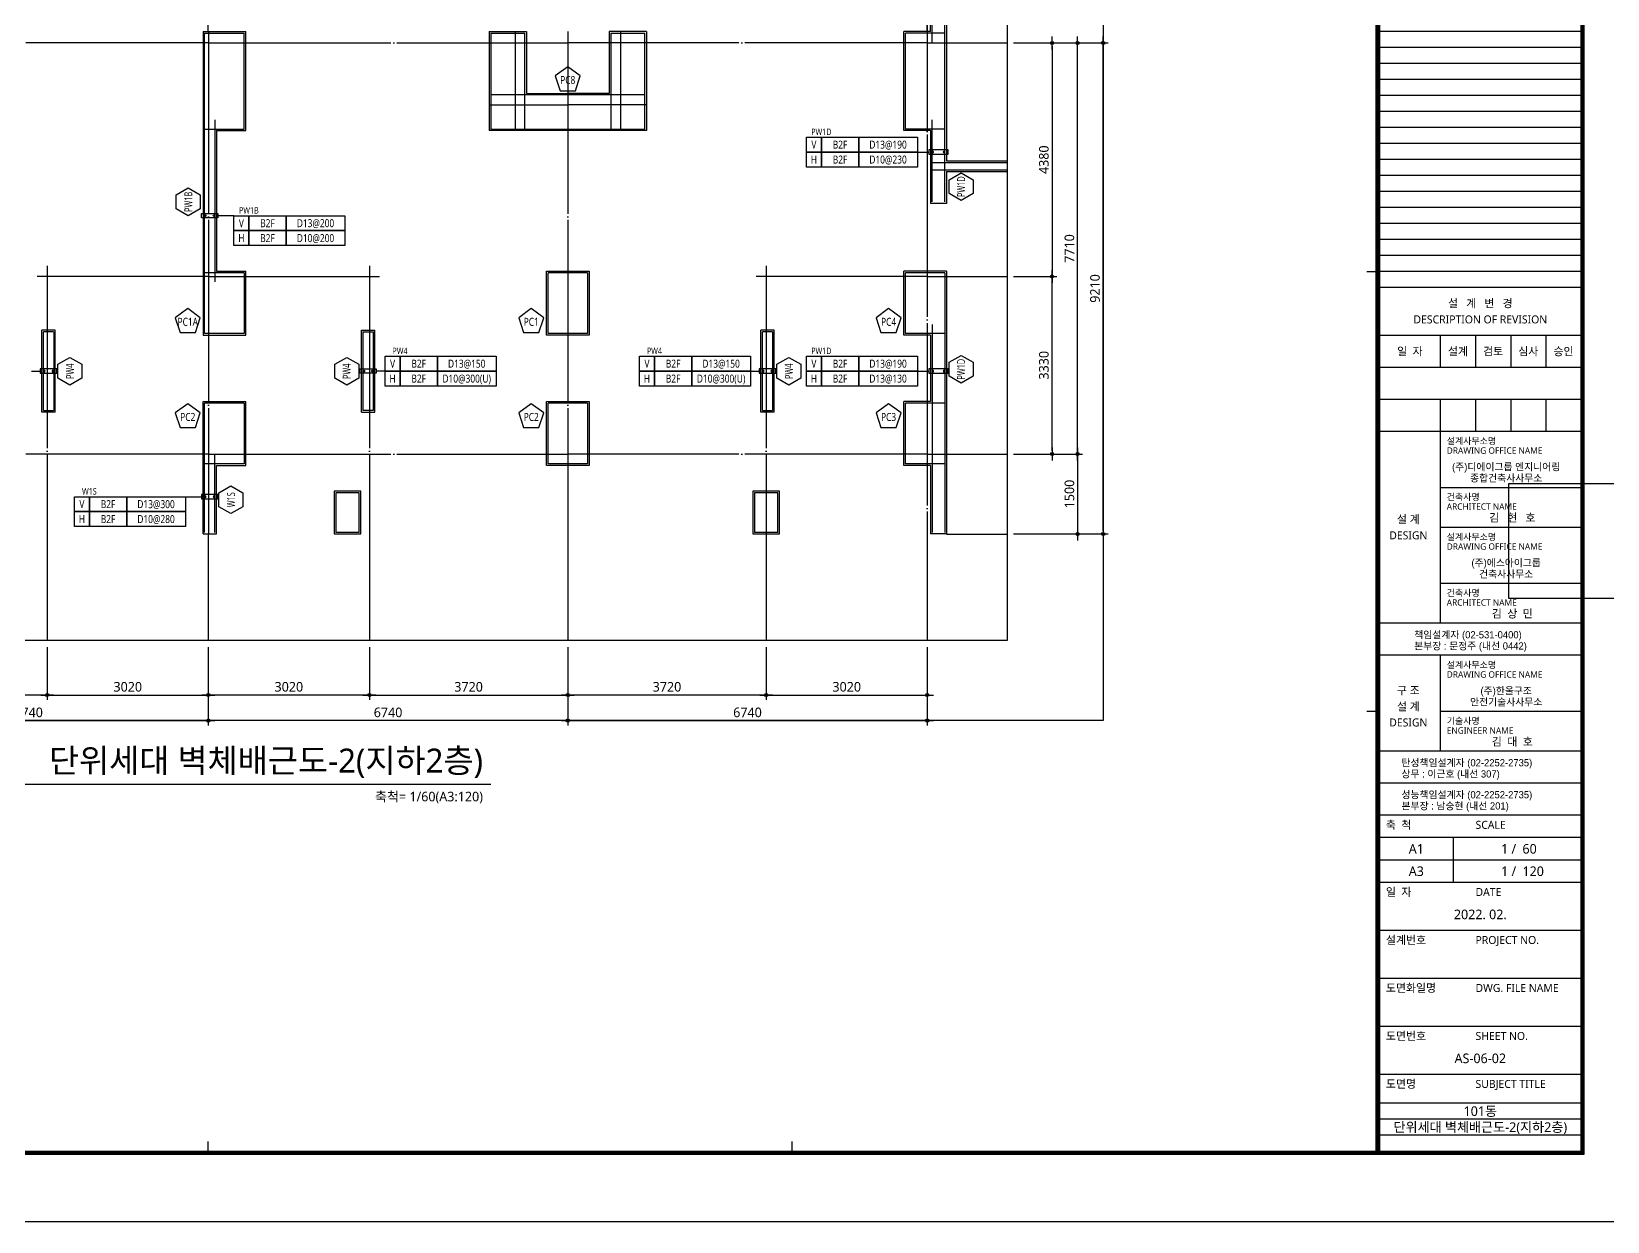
# Model space of a CAD drawing. Header units: millimetres. Extents: x 317501 to 2277231, y -321722 to 1186893.
# Drawn here: x 388106 to 417655, y -243884 to -221564 of the extents above; entities that cross this region are included whole.
import ezdxf
from ezdxf.enums import TextEntityAlignment as Align
from ezdxf.xclip import XClip

# ---------------------------------------------------------------- set-up
doc = ezdxf.new("R2010")
doc.units = ezdxf.units.MM
doc.header["$LTSCALE"] = 57
doc.header["$XCLIPFRAME"] = 0
for name, pattern in [('CEN', [62, 60, -1, 0, -1]), ('FORM_고양장항A-1BL-S-성능$0$HID', [2.3, 1.5, -0.8]), ('XS-벽체$0$CEN', [62, 60, -1, 0, -1])]:
    doc.linetypes.add(name, pattern=pattern)
doc.layers.get('Defpoints').update_dxf_attribs({"color": 145})
for name, color, linetype in [('BAR', 2, 'Continuous'), ('BARR', 1, 'Continuous'), ('BOX', 7, 'Continuous'), ('CEN', 1, 'CEN'), ('DIM', 7, 'Continuous'), ('FORM_고양장항A-1BL-S-성능$0$FORM', 7, 'Continuous'), ('FORM_고양장항A-1BL-S-성능$0$FTEXT', 3, 'Continuous'), ('FORM_고양장항A-1BL-S-성능$0$시흥장현 A-9BL(건축폼)$0$FORM TEXT', 7, 'Continuous'), ('LEADER', 7, 'Continuous'), ('M', 7, 'Continuous'), ('NAME-C', 1, 'Continuous'), ('NAME-W', 4, 'Continuous'), ('TEXT-배근', 3, 'Continuous'), ('XS-벽체$0$BAR', 3, 'Continuous'), ('XS-벽체$0$CEN', 1, 'XS-벽체$0$CEN'), ('XS-벽체$0$WALL', 4, 'Continuous')]:
    doc.layers.add(name, color=color, linetype=linetype)
doc.layers.add('DEFPOINT', color=144, linetype='Continuous', plot=False)
doc.layers.add('FORM_고양장항A-1BL-S-성능$0$DEFPOINT', color=144, linetype='Continuous', plot=False)
doc.layers.add('TEXT', color=3, linetype='Continuous', lineweight=9)
doc.styles.add('FORM_고양장항A-1BL-S-성능$0$맑은고딕', font='malgun.ttf')
doc.styles.add('FORM_고양장항A-1BL-S-성능$0$시흥장현 A-9BL(건축폼)$0$FORM-의정부고산(건축)$0$돋움', font='Dotum.ttf')
doc.styles.add('맑은고딕', font='malgun.ttf')
doc.dimstyles.new('DIM_60', dxfattribs={"dimscale": 60, "dimtxt": 3, "dimasz": 1, "dimexe": 1.5, "dimexo": 2, "dimgap": 1, "dimtad": 1, "dimdec": 0, "dimzin": 0, "dimdsep": 46, "dimtxsty": '맑은고딕', "dimblk1": 'DIMDOT', "dimblk2": 'DIMDOT', "dimsah": 1, "dimcen": 0.09, "dimdle": 2, "dimclrd": 7, "dimclre": 7, "dimclrt": 3, "dimadec": 0, "dimazin": 0, "dimtfac": 1, "dimtdec": 0, "dimtix": 1, "dimtmove": 2, "dimatfit": 3, "dimldrblk": 'DIMDOT', "dimfxl": 0, "dimtolj": 1, "dimtzin": 0, "dimarcsym": 0})
picture_1 = doc.add_image_def('image1.jpg', size_in_pixel=(2126, 2126))

# ---------------------------------------------------------------- blocks, each defined once
blk = doc.blocks.new('XS-벽체', base_point=(1093553, 0))
at = {"layer": 'XS-벽체$0$BAR'}
for p, q in [((360927, 468948), (360927, 479361)), ((361067, 468948), (361067, 479361)), ((358672, 468948), (346802, 468948)), ((361667, 469188), (351452, 469188)), ((358502, 469188), (358502, 468448)), ((361667, 468948), (360132, 468948)), ((360302, 469188), (360302, 468448)), ((362997, 469188), (367867, 469188)), ((362997, 469188), (362997, 468448)), ((363967, 468948), (367867, 468948)), ((364137, 469188), (364137, 468448)), ((365442, 469188), (365442, 468448)), ((366582, 469188), (366582, 468448)), ((360302, 468448), (358502, 468448)), ((364137, 468448), (362997, 468448)), ((366582, 468448), (365442, 468448)), ((367867, 466058), (367127, 466058)), ((367127, 466058), (367127, 465618)), ((367867, 466058), (367867, 465618)), ((364107, 465958), (365582, 465958)), ((365582, 465768), (364107, 465768)), ((367127, 465618), (367867, 465618)), ((358502, 462923), (358502, 463563)), ((360302, 463563), (358502, 463563)), ((359662, 463563), (359662, 460673)), ((360302, 460673), (360302, 463563)), ((358502, 462923), (360302, 462923)), ((362997, 462488), (362997, 461748)), ((362997, 462488), (364137, 462488)), ((364137, 462488), (364137, 461748)), ((365442, 462488), (365442, 461748)), ((365442, 462488), (366582, 462488)), ((366582, 462488), (366582, 461748)), ((364137, 461748), (362997, 461748)), ((366582, 461748), (365442, 461748)), ((358502, 460673), (358502, 461313)), ((360302, 461313), (358502, 461313)), ((358502, 460673), (360302, 460673)), ((364107, 458468), (365582, 458468)), ((365582, 458278), (364107, 458278)), ((367867, 458208), (367127, 458208)), ((367127, 458208), (367127, 457768)), ((367867, 458208), (367867, 457768)), ((367127, 457768), (367867, 457768)), ((358502, 455308), (358502, 456048)), ((360302, 456048), (358502, 456048)), ((360302, 455308), (360302, 456048)), ((362997, 456048), (362997, 455308)), ((362997, 456048), (364137, 456048)), ((364137, 456048), (364137, 455308)), ((365442, 456048), (365442, 455308)), ((365442, 456048), (366582, 456048)), ((366582, 456048), (366582, 455308)), ((360132, 455498), (363167, 455498)), ((367867, 455498), (366412, 455498)), ((364137, 455308), (358502, 455308)), ((367867, 455308), (365442, 455308)), ((364107, 452478), (365582, 452478)), ((365582, 452288), (364107, 452288))]:
    blk.add_line(p, q, dxfattribs=at)
at = {"layer": 'XS-벽체$0$CEN'}
for p, q in [((356872, 468858), (367897, 468858)), ((358687, 468858), (358687, 462118)), ((363067, 468858), (363067, 465648)), ((366397, 468858), (366397, 462118)), ((362867, 465838), (367897, 465838)), ((359847, 463593), (359847, 462118)), ((358472, 463108), (360332, 463108)), ((358472, 462118), (367897, 462118)), ((358472, 462118), (367897, 462118)), ((358687, 455378), (358687, 462118)), ((359847, 460643), (359847, 462118)), ((366397, 455378), (366397, 462118)), ((358472, 461128), (360332, 461128)), ((362867, 458398), (367897, 458398)), ((363067, 455378), (363067, 458588)), ((358472, 455378), (367897, 455378)), ((358472, 455378), (367897, 455378)), ((358687, 455378), (358687, 448638)), ((363067, 455378), (363067, 452168)), ((366397, 455378), (366397, 448663)), ((362867, 452358), (367897, 452358))]:
    blk.add_line(p, q, dxfattribs=at)
at = {"layer": 'XS-벽체$0$WALL'}
for p, q in [((360897, 469218), (360897, 471238)), ((361097, 469218), (361097, 470938)), ((356772, 469218), (360897, 469218)), ((361097, 469218), (361697, 469218)), ((361697, 469218), (361697, 468918)), ((362967, 469218), (362967, 468418)), ((362967, 469218), (367897, 469218)), ((367897, 469218), (367897, 468918)), ((358472, 468918), (356772, 468918)), ((358472, 468918), (358472, 468418)), ((360332, 468918), (360332, 468418)), ((360332, 468918), (361697, 468918)), ((364167, 468918), (365412, 468918)), ((364167, 468918), (364167, 468418)), ((365412, 468918), (365412, 468418)), ((366612, 468918), (366612, 468418)), ((366612, 468918), (367897, 468918)), ((360332, 468418), (358472, 468418)), ((364167, 468418), (362967, 468418)), ((366612, 468418), (365412, 468418)), ((367097, 466088), (367097, 465588)), ((367897, 466088), (367097, 466088)), ((367897, 465588), (367897, 466088)), ((365612, 465988), (364077, 465988)), ((364077, 465988), (364077, 465738)), ((365612, 465738), (364077, 465738)), ((365612, 465988), (365612, 465738)), ((367097, 465588), (367897, 465588)), ((358472, 463593), (358472, 462893)), ((358472, 463593), (360332, 463593)), ((360332, 463593), (360332, 460643)), ((358472, 462893), (359632, 462893)), ((359632, 462893), (359632, 462118)), ((359632, 461343), (359632, 462118)), ((358472, 460643), (358472, 461343)), ((358472, 461343), (359632, 461343)), ((358472, 460643), (360332, 460643)), ((365612, 458498), (364077, 458498)), ((364077, 458248), (364077, 458498)), ((365612, 458248), (365612, 458498)), ((365612, 458248), (364077, 458248)), ((367097, 458238), (367097, 457738)), ((367897, 458238), (367097, 458238)), ((367897, 457738), (367897, 458238)), ((367097, 457738), (367897, 457738)), ((360332, 456078), (358472, 456078)), ((358472, 455278), (358472, 456078)), ((360332, 455528), (360332, 456078)), ((362967, 455528), (362967, 456078)), ((364167, 456078), (362967, 456078)), ((364167, 455278), (364167, 456078)), ((365412, 455278), (365412, 456078)), ((366612, 456078), (365412, 456078)), ((366612, 455528), (366612, 456078)), ((360332, 455528), (362967, 455528)), ((367897, 455528), (366612, 455528)), ((367897, 455278), (367897, 455528)), ((358472, 455278), (364167, 455278)), ((367897, 455278), (365412, 455278)), ((365612, 452508), (364077, 452508)), ((364077, 452508), (364077, 452258)), ((365612, 452508), (365612, 452258)), ((365612, 452258), (364077, 452258))]:
    blk.add_line(p, q, dxfattribs=at)
for points in [[(364167, 461718), (362967, 461718), (362967, 462518), (364167, 462518)], [(366612, 461718), (365412, 461718), (365412, 462518), (366612, 462518)]]:
    blk.add_lwpolyline(points, close=True, dxfattribs=at)
blk = doc.blocks.new('DIMDOT')
at = {"layer": 'DIM', "linetype": 'Continuous'}
blk.add_line((-2, 0), (2, 0), dxfattribs=at)
for radius in [0.5, 0.25]:
    blk.add_circle((0, 0), radius, dxfattribs=at)
blk = doc.blocks.new('*D185')
at = {"layer": 'Defpoints', "color": 0, "linetype": 'Continuous', "transparency": 16777216}
for p in [(384681, -232989), (391421, -232989), (391421, -234489)]:
    blk.add_point(p, dxfattribs=at)
at = {"layer": 'DIM', "color": 7, "linetype": 'Continuous', "lineweight": -2, "transparency": 16777216}
for p, q in [((384681, -233109), (384681, -234579)), ((391421, -233109), (391421, -234579)), ((384741, -234489), (391361, -234489))]:
    blk.add_line(p, q, dxfattribs=at)
at = {"layer": 'DIM', "color": 7, "linetype": 'Continuous', "lineweight": -2, "transparency": 16777216, "xscale": 60, "yscale": 60, "zscale": 60, "rotation": 180}
blk.add_blockref('DIMDOT', (384681, -234489), dxfattribs=at)
at = {"layer": 'DIM', "color": 7, "linetype": 'Continuous', "lineweight": -2, "transparency": 16777216, "xscale": 60, "yscale": 60, "zscale": 60}
blk.add_blockref('DIMDOT', (391421, -234489), dxfattribs=at)
at = {"layer": 'DIM', "color": 3, "linetype": 'Continuous', "transparency": 16777216, "insert": (388051, -234336), "char_height": 180, "attachment_point": 5, "style": '맑은고딕'}
blk.add_mtext('\\A1;6740', dxfattribs=at)
blk = doc.blocks.new('*D186')
at = {"layer": 'Defpoints', "color": 0, "linetype": 'Continuous', "transparency": 16777216}
for p in [(388401, -232989), (391421, -232989), (391421, -234009)]:
    blk.add_point(p, dxfattribs=at)
at = {"layer": 'DIM', "color": 7, "linetype": 'Continuous', "lineweight": -2, "transparency": 16777216}
for p, q in [((388401, -233109), (388401, -234099)), ((391421, -233109), (391421, -234099)), ((388461, -234009), (391361, -234009))]:
    blk.add_line(p, q, dxfattribs=at)
at = {"layer": 'DIM', "color": 7, "linetype": 'Continuous', "lineweight": -2, "transparency": 16777216, "xscale": 60, "yscale": 60, "zscale": 60, "rotation": 180}
blk.add_blockref('DIMDOT', (388401, -234009), dxfattribs=at)
at = {"layer": 'DIM', "color": 7, "linetype": 'Continuous', "lineweight": -2, "transparency": 16777216, "xscale": 60, "yscale": 60, "zscale": 60}
blk.add_blockref('DIMDOT', (391421, -234009), dxfattribs=at)
at = {"layer": 'DIM', "color": 3, "linetype": 'Continuous', "transparency": 16777216, "insert": (389911, -233856), "char_height": 180, "attachment_point": 5, "style": '맑은고딕'}
blk.add_mtext('\\A1;3020', dxfattribs=at)
blk = doc.blocks.new('*D187')
at = {"layer": 'Defpoints', "color": 0, "linetype": 'Continuous', "transparency": 16777216}
for p in [(384681, -232989), (388401, -232989), (384681, -234009)]:
    blk.add_point(p, dxfattribs=at)
at = {"layer": 'DIM', "color": 7, "linetype": 'Continuous', "lineweight": -2, "transparency": 16777216}
for p, q in [((384681, -233109), (384681, -234099)), ((388401, -233109), (388401, -234099)), ((388341, -234009), (384741, -234009))]:
    blk.add_line(p, q, dxfattribs=at)
at = {"layer": 'DIM', "color": 7, "linetype": 'Continuous', "lineweight": -2, "transparency": 16777216, "xscale": 60, "yscale": 60, "zscale": 60, "rotation": 180}
blk.add_blockref('DIMDOT', (384681, -234009), dxfattribs=at)
at = {"layer": 'DIM', "color": 7, "linetype": 'Continuous', "lineweight": -2, "transparency": 16777216, "xscale": 60, "yscale": 60, "zscale": 60}
blk.add_blockref('DIMDOT', (388401, -234009), dxfattribs=at)
at = {"layer": 'DIM', "color": 3, "linetype": 'Continuous', "transparency": 16777216, "insert": (386541, -233856), "char_height": 180, "attachment_point": 5, "style": '맑은고딕'}
blk.add_mtext('\\A1;3720', dxfattribs=at)
blk = doc.blocks.new('*D188')
at = {"layer": 'Defpoints', "color": 0, "linetype": 'Continuous', "transparency": 16777216}
for p in [(398161, -232989), (404901, -232989), (404901, -234489)]:
    blk.add_point(p, dxfattribs=at)
at = {"layer": 'DIM', "color": 7, "linetype": 'Continuous', "lineweight": -2, "transparency": 16777216}
for p, q in [((398161, -233109), (398161, -234579)), ((404901, -233109), (404901, -234579)), ((398221, -234489), (404841, -234489))]:
    blk.add_line(p, q, dxfattribs=at)
at = {"layer": 'DIM', "color": 7, "linetype": 'Continuous', "lineweight": -2, "transparency": 16777216, "xscale": 60, "yscale": 60, "zscale": 60, "rotation": 180}
blk.add_blockref('DIMDOT', (398161, -234489), dxfattribs=at)
at = {"layer": 'DIM', "color": 7, "linetype": 'Continuous', "lineweight": -2, "transparency": 16777216, "xscale": 60, "yscale": 60, "zscale": 60}
blk.add_blockref('DIMDOT', (404901, -234489), dxfattribs=at)
at = {"layer": 'DIM', "color": 3, "linetype": 'Continuous', "transparency": 16777216, "insert": (401531, -234336), "char_height": 180, "attachment_point": 5, "style": '맑은고딕'}
blk.add_mtext('\\A1;6740', dxfattribs=at)
blk = doc.blocks.new('*D189')
at = {"layer": 'Defpoints', "color": 0, "linetype": 'Continuous', "transparency": 16777216}
for p in [(401881, -232989), (404901, -232989), (404901, -234009)]:
    blk.add_point(p, dxfattribs=at)
at = {"layer": 'DIM', "color": 7, "linetype": 'Continuous', "lineweight": -2, "transparency": 16777216}
for p, q in [((401881, -233109), (401881, -234099)), ((404901, -233109), (404901, -234099)), ((401941, -234009), (404841, -234009))]:
    blk.add_line(p, q, dxfattribs=at)
at = {"layer": 'DIM', "color": 7, "linetype": 'Continuous', "lineweight": -2, "transparency": 16777216, "xscale": 60, "yscale": 60, "zscale": 60, "rotation": 180}
blk.add_blockref('DIMDOT', (401881, -234009), dxfattribs=at)
at = {"layer": 'DIM', "color": 7, "linetype": 'Continuous', "lineweight": -2, "transparency": 16777216, "xscale": 60, "yscale": 60, "zscale": 60}
blk.add_blockref('DIMDOT', (404901, -234009), dxfattribs=at)
at = {"layer": 'DIM', "color": 3, "linetype": 'Continuous', "transparency": 16777216, "insert": (403391, -233856), "char_height": 180, "attachment_point": 5, "style": '맑은고딕'}
blk.add_mtext('\\A1;3020', dxfattribs=at)
blk = doc.blocks.new('*D190')
at = {"layer": 'Defpoints', "color": 0, "linetype": 'Continuous', "transparency": 16777216}
for p in [(398161, -232989), (401881, -232989), (398161, -234009)]:
    blk.add_point(p, dxfattribs=at)
at = {"layer": 'DIM', "color": 7, "linetype": 'Continuous', "lineweight": -2, "transparency": 16777216}
for p, q in [((398161, -233109), (398161, -234099)), ((401881, -233109), (401881, -234099)), ((401821, -234009), (398221, -234009))]:
    blk.add_line(p, q, dxfattribs=at)
at = {"layer": 'DIM', "color": 7, "linetype": 'Continuous', "lineweight": -2, "transparency": 16777216, "xscale": 60, "yscale": 60, "zscale": 60, "rotation": 180}
blk.add_blockref('DIMDOT', (398161, -234009), dxfattribs=at)
at = {"layer": 'DIM', "color": 7, "linetype": 'Continuous', "lineweight": -2, "transparency": 16777216, "xscale": 60, "yscale": 60, "zscale": 60}
blk.add_blockref('DIMDOT', (401881, -234009), dxfattribs=at)
at = {"layer": 'DIM', "color": 3, "linetype": 'Continuous', "transparency": 16777216, "insert": (400021, -233856), "char_height": 180, "attachment_point": 5, "style": '맑은고딕'}
blk.add_mtext('\\A1;3720', dxfattribs=at)
blk = doc.blocks.new('*D191')
at = {"layer": 'Defpoints', "color": 0, "linetype": 'Continuous', "transparency": 16777216}
for p in [(391421, -232989), (398161, -232989), (391421, -234489)]:
    blk.add_point(p, dxfattribs=at)
at = {"layer": 'DIM', "color": 7, "linetype": 'Continuous', "lineweight": -2, "transparency": 16777216}
for p, q in [((391421, -233109), (391421, -234579)), ((398161, -233109), (398161, -234579)), ((398101, -234489), (391481, -234489))]:
    blk.add_line(p, q, dxfattribs=at)
at = {"layer": 'DIM', "color": 7, "linetype": 'Continuous', "lineweight": -2, "transparency": 16777216, "xscale": 60, "yscale": 60, "zscale": 60, "rotation": 180}
blk.add_blockref('DIMDOT', (391421, -234489), dxfattribs=at)
at = {"layer": 'DIM', "color": 7, "linetype": 'Continuous', "lineweight": -2, "transparency": 16777216, "xscale": 60, "yscale": 60, "zscale": 60}
blk.add_blockref('DIMDOT', (398161, -234489), dxfattribs=at)
at = {"layer": 'DIM', "color": 3, "linetype": 'Continuous', "transparency": 16777216, "insert": (394791, -234336), "char_height": 180, "attachment_point": 5, "style": '맑은고딕'}
blk.add_mtext('\\A1;6740', dxfattribs=at)
blk = doc.blocks.new('*D192')
at = {"layer": 'Defpoints', "color": 0, "linetype": 'Continuous', "transparency": 16777216}
for p in [(391421, -232989), (394441, -232989), (391421, -234009)]:
    blk.add_point(p, dxfattribs=at)
at = {"layer": 'DIM', "color": 7, "linetype": 'Continuous', "lineweight": -2, "transparency": 16777216}
for p, q in [((391421, -233109), (391421, -234099)), ((394441, -233109), (394441, -234099)), ((394381, -234009), (391481, -234009))]:
    blk.add_line(p, q, dxfattribs=at)
at = {"layer": 'DIM', "color": 7, "linetype": 'Continuous', "lineweight": -2, "transparency": 16777216, "xscale": 60, "yscale": 60, "zscale": 60, "rotation": 180}
blk.add_blockref('DIMDOT', (391421, -234009), dxfattribs=at)
at = {"layer": 'DIM', "color": 7, "linetype": 'Continuous', "lineweight": -2, "transparency": 16777216, "xscale": 60, "yscale": 60, "zscale": 60}
blk.add_blockref('DIMDOT', (394441, -234009), dxfattribs=at)
at = {"layer": 'DIM', "color": 3, "linetype": 'Continuous', "transparency": 16777216, "insert": (392931, -233856), "char_height": 180, "attachment_point": 5, "style": '맑은고딕'}
blk.add_mtext('\\A1;3020', dxfattribs=at)
blk = doc.blocks.new('*D193')
at = {"layer": 'Defpoints', "color": 0, "linetype": 'Continuous', "transparency": 16777216}
for p in [(394441, -232989), (398161, -232989), (398161, -234009)]:
    blk.add_point(p, dxfattribs=at)
at = {"layer": 'DIM', "color": 7, "linetype": 'Continuous', "lineweight": -2, "transparency": 16777216}
for p, q in [((394441, -233109), (394441, -234099)), ((398161, -233109), (398161, -234099)), ((394501, -234009), (398101, -234009))]:
    blk.add_line(p, q, dxfattribs=at)
at = {"layer": 'DIM', "color": 7, "linetype": 'Continuous', "lineweight": -2, "transparency": 16777216, "xscale": 60, "yscale": 60, "zscale": 60, "rotation": 180}
blk.add_blockref('DIMDOT', (394441, -234009), dxfattribs=at)
at = {"layer": 'DIM', "color": 7, "linetype": 'Continuous', "lineweight": -2, "transparency": 16777216, "xscale": 60, "yscale": 60, "zscale": 60}
blk.add_blockref('DIMDOT', (398161, -234009), dxfattribs=at)
at = {"layer": 'DIM', "color": 3, "linetype": 'Continuous', "transparency": 16777216, "insert": (396301, -233856), "char_height": 180, "attachment_point": 5, "style": '맑은고딕'}
blk.add_mtext('\\A1;3720', dxfattribs=at)
blk = doc.blocks.new('*D199')
at = {"layer": 'Defpoints', "color": 0, "linetype": 'Continuous', "transparency": 16777216}
for p in [(406401, -221779), (408201, -221779), (406401, -230989)]:
    blk.add_point(p, dxfattribs=at)
at = {"layer": 'DIM', "color": 7, "linetype": 'Continuous', "lineweight": -2, "transparency": 16777216}
for p, q in [((406521, -221779), (408291, -221779)), ((408201, -230929), (408201, -221839)), ((406521, -230989), (408291, -230989))]:
    blk.add_line(p, q, dxfattribs=at)
at = {"layer": 'DIM', "color": 7, "linetype": 'Continuous', "lineweight": -2, "transparency": 16777216, "xscale": 60, "yscale": 60, "zscale": 60}
for p, rotation in [((408201, -221779), 90), ((408201, -230989), 270)]:
    blk.add_blockref('DIMDOT', p, dxfattribs=dict(at, rotation=rotation))
at = {"layer": 'DIM', "color": 3, "linetype": 'Continuous', "transparency": 16777216, "insert": (408047, -226384), "char_height": 180, "attachment_point": 5, "rotation": 90, "style": '맑은고딕'}
blk.add_mtext('\\A1;9210', dxfattribs=at)
blk = doc.blocks.new('*D200')
at = {"layer": 'Defpoints', "color": 0, "linetype": 'Continuous', "transparency": 16777216}
for p in [(406401, -221779), (407721, -221779), (406401, -229489)]:
    blk.add_point(p, dxfattribs=at)
at = {"layer": 'DIM', "color": 7, "linetype": 'Continuous', "lineweight": -2, "transparency": 16777216}
for p, q in [((406521, -221779), (407811, -221779)), ((407721, -229429), (407721, -221839)), ((406521, -229489), (407811, -229489))]:
    blk.add_line(p, q, dxfattribs=at)
at = {"layer": 'DIM', "color": 7, "linetype": 'Continuous', "lineweight": -2, "transparency": 16777216, "xscale": 60, "yscale": 60, "zscale": 60}
for p, rotation in [((407721, -221779), 90), ((407721, -229489), 270)]:
    blk.add_blockref('DIMDOT', p, dxfattribs=dict(at, rotation=rotation))
at = {"layer": 'DIM', "color": 3, "linetype": 'Continuous', "transparency": 16777216, "insert": (407567, -225634), "char_height": 180, "attachment_point": 5, "rotation": 90, "style": '맑은고딕'}
blk.add_mtext('\\A1;7710', dxfattribs=at)
blk = doc.blocks.new('*D201')
at = {"layer": 'Defpoints', "color": 0, "linetype": 'Continuous', "transparency": 16777216}
for p in [(406401, -229489), (406401, -230989), (407721, -230989)]:
    blk.add_point(p, dxfattribs=at)
at = {"layer": 'DIM', "color": 7, "linetype": 'Continuous', "lineweight": -2, "transparency": 16777216}
for p, q in [((406521, -229489), (407811, -229489)), ((407721, -229549), (407721, -230929)), ((406521, -230989), (407811, -230989))]:
    blk.add_line(p, q, dxfattribs=at)
at = {"layer": 'DIM', "color": 7, "linetype": 'Continuous', "lineweight": -2, "transparency": 16777216, "xscale": 60, "yscale": 60, "zscale": 60}
for p, rotation in [((407721, -229489), 90), ((407721, -230989), 270)]:
    blk.add_blockref('DIMDOT', p, dxfattribs=dict(at, rotation=rotation))
at = {"layer": 'DIM', "color": 3, "linetype": 'Continuous', "transparency": 16777216, "insert": (407567, -230239), "char_height": 180, "attachment_point": 5, "rotation": 90, "style": '맑은고딕'}
blk.add_mtext('\\A1;1500', dxfattribs=at)
blk = doc.blocks.new('*D202')
at = {"layer": 'Defpoints', "color": 0, "linetype": 'Continuous', "transparency": 16777216}
for p in [(406401, -226159), (407241, -226159), (406401, -229489)]:
    blk.add_point(p, dxfattribs=at)
at = {"layer": 'DIM', "color": 7, "linetype": 'Continuous', "lineweight": -2, "transparency": 16777216}
for p, q in [((406521, -226159), (407331, -226159)), ((407241, -229429), (407241, -226219)), ((406521, -229489), (407331, -229489))]:
    blk.add_line(p, q, dxfattribs=at)
at = {"layer": 'DIM', "color": 7, "linetype": 'Continuous', "lineweight": -2, "transparency": 16777216, "xscale": 60, "yscale": 60, "zscale": 60}
for p, rotation in [((407241, -226159), 90), ((407241, -229489), 270)]:
    blk.add_blockref('DIMDOT', p, dxfattribs=dict(at, rotation=rotation))
at = {"layer": 'DIM', "color": 3, "linetype": 'Continuous', "transparency": 16777216, "insert": (407088, -227824), "char_height": 180, "attachment_point": 5, "rotation": 90, "style": '맑은고딕'}
blk.add_mtext('\\A1;3330', dxfattribs=at)
blk = doc.blocks.new('*D203')
at = {"layer": 'Defpoints', "color": 0, "linetype": 'Continuous', "transparency": 16777216}
for p in [(406401, -221779), (406401, -226159), (407241, -226159)]:
    blk.add_point(p, dxfattribs=at)
at = {"layer": 'DIM', "color": 7, "linetype": 'Continuous', "lineweight": -2, "transparency": 16777216}
for p, q in [((406521, -221779), (407331, -221779)), ((407241, -221839), (407241, -226099)), ((406521, -226159), (407331, -226159))]:
    blk.add_line(p, q, dxfattribs=at)
at = {"layer": 'DIM', "color": 7, "linetype": 'Continuous', "lineweight": -2, "transparency": 16777216, "xscale": 60, "yscale": 60, "zscale": 60}
for p, rotation in [((407241, -221779), 90), ((407241, -226159), 270)]:
    blk.add_blockref('DIMDOT', p, dxfattribs=dict(at, rotation=rotation))
at = {"layer": 'DIM', "color": 3, "linetype": 'Continuous', "transparency": 16777216, "insert": (407088, -223969), "char_height": 180, "attachment_point": 5, "rotation": 90, "style": '맑은고딕'}
blk.add_mtext('\\A1;4380', dxfattribs=at)
blk = doc.blocks.new('*D204')
at = {"layer": 'Defpoints', "color": 0, "linetype": 'Continuous', "transparency": 16777216}
for p in [(406401, -220144), (406401, -221779), (408201, -221779)]:
    blk.add_point(p, dxfattribs=at)
at = {"layer": 'DIM', "color": 7, "linetype": 'Continuous', "lineweight": -2, "transparency": 16777216}
for p, q in [((406521, -220144), (408291, -220144)), ((408201, -220204), (408201, -221719)), ((406521, -221779), (408291, -221779))]:
    blk.add_line(p, q, dxfattribs=at)
at = {"layer": 'DIM', "color": 7, "linetype": 'Continuous', "lineweight": -2, "transparency": 16777216, "xscale": 60, "yscale": 60, "zscale": 60}
for p, rotation in [((408201, -220144), 90), ((408201, -221779), 270)]:
    blk.add_blockref('DIMDOT', p, dxfattribs=dict(at, rotation=rotation))
at = {"layer": 'DIM', "color": 3, "linetype": 'Continuous', "transparency": 16777216, "insert": (408047, -220962), "char_height": 180, "attachment_point": 5, "rotation": 90, "style": '맑은고딕'}
blk.add_mtext('\\A1;1635', dxfattribs=at)
blk = doc.blocks.new('BAR')
at = {"layer": 'BARR'}
h = blk.add_hatch(color=256, dxfattribs=at)
edge = h.paths.add_edge_path()
edge.add_arc((0, 0), 15, 0, 360)
blk.add_circle((0, 0), 15, dxfattribs=at)
blk = doc.blocks.new('FORM_고양장항A-1BL-S-성능')
at = {"layer": 'FORM_고양장항A-1BL-S-성능$0$DEFPOINT', "linetype": 'FORM_고양장항A-1BL-S-성능$0$HID'}
for p, q in [((820, 367), (757, 367)), ((820, 357), (757, 357)), ((820, 347), (757, 347)), ((820, 337), (757, 337)), ((820, 327), (757, 327)), ((820, 317), (757, 317)), ((820, 307), (757, 307)), ((820, 297), (757, 297)), ((820, 37), (757, 37)), ((820, 32), (757, 32)), ((820, 27), (757, 27))]:
    blk.add_line(p, q, dxfattribs=at)
at = {"layer": 'FORM_고양장항A-1BL-S-성능$0$DEFPOINT', "color": 1}
for p, q in [((753, 297), (756, 297)), ((753, 159.5), (756, 159.5)), ((391, 22), (391, 25)), ((573.5, 22), (573.5, 25))]:
    blk.add_line(p, q, dxfattribs=at)
at = {"layer": 'FORM_고양장항A-1BL-S-성능$0$DEFPOINT'}
blk.add_lwpolyline([(0, 594), (0, 0), (841, 0), (841, 594), (0, 594)], dxfattribs=at)
at = {"layer": 'FORM_고양장항A-1BL-S-성능$0$FORM'}
for p, q in [((820, 372), (757, 372)), ((820, 362), (757, 362)), ((820, 352), (757, 352)), ((820, 342), (757, 342)), ((820, 332), (757, 332)), ((820, 322), (757, 322)), ((820, 312), (757, 312)), ((820, 302), (757, 302)), ((820, 292), (757, 292)), ((820, 292), (757, 292)), ((820, 277), (757, 277)), ((776, 277), (776, 267)), ((787, 277), (787, 267)), ((798, 277), (798, 267)), ((809, 277), (809, 267)), ((820, 267), (757, 267)), ((820, 257), (757, 257)), ((776, 257), (776, 247)), ((787, 257), (787, 247)), ((798, 257), (798, 247)), ((809, 257), (809, 247)), ((820, 247), (757, 247)), ((776, 247), (776, 187)), ((776, 229.5), (820, 229.5)), ((820, 217), (776, 217)), ((776, 199.5), (820, 199.5)), ((820, 187), (757, 187)), ((820, 177), (757, 177)), ((776, 177), (776, 147)), ((776, 159.5), (820, 159.5)), ((820, 147), (757, 147)), ((820, 137), (757, 137)), ((820, 127), (757, 127)), ((820, 127), (757, 127)), ((820, 120), (757, 120)), ((780, 120), (780, 106)), ((820, 113), (757, 113)), ((820, 106), (757, 106)), ((820, 91), (757, 91)), ((820, 76), (757, 76)), ((820, 61), (757, 61)), ((820, 46), (757, 46))]:
    blk.add_line(p, q, dxfattribs=at)
for points in [[(25, 573), (25, 21), (757, 21), (757, 573)], [(26, 572), (26, 22), (756, 22), (756, 572)], [(757, 572), (757, 22), (820, 22), (820, 572)]]:
    blk.add_lwpolyline(points, close=True, dxfattribs=at)
at = {"layer": 'FORM_고양장항A-1BL-S-성능$0$FORM', "const_width": 1}
blk.add_lwpolyline([(25.5, 572.5), (25.5, 21.5), (756.5, 21.5), (756.5, 572.5)], close=True, dxfattribs=at)
blk.add_lwpolyline([(757, 21.5), (820.5, 21.5), (820.5, 572.5), (757, 572.5)], dxfattribs=at)
at = {"layer": 'FORM_고양장항A-1BL-S-성능$0$FORM'}
blk.add_lwpolyline([(757, 21), (821, 21), (821, 573), (757, 573)], dxfattribs=at)
at = {"layer": 'FORM_고양장항A-1BL-S-성능$0$FTEXT', "style": 'FORM_고양장항A-1BL-S-성능$0$맑은고딕'}
for s, height, p in [('설   계   변   경', 2.5, (788.5, 287)), ('DESCRIPTION OF REVISION', 2.5, (788.5, 282)), ('일  자', 2.5, (766.5, 272)), ('설계', 2.5, (781.5, 272)), ('검토', 2.5, (792.5, 272)), ('심사', 2.5, (803.5, 272)), ('승인', 2.5, (814.5, 272)), ('설 계', 2.5, (766, 219.5)), ('김   현   호', 2.5, (798.5, 220)), ('DESIGN', 2.5, (766, 214.5)), ('김  상  민', 2.5, (798.5, 190)), ('구 조', 2.5, (766, 166)), ('설 계', 2.5, (766, 161)), ('DESIGN', 2.5, (766, 156)), ('김  대  호', 2.5, (798.5, 150)), ('A1', 3, (768.5, 116.5)), ('A3', 3, (768.5, 109.5)), ('2022. 02.', 3, (788.5, 96))]:
    blk.add_text(s, height=height, dxfattribs=at).set_placement(p, align=Align.MIDDLE_CENTER)
for s, height, p in [('설계사무소명', 2, (778, 244)), ('DRAWING OFFICE NAME', 2, (778, 241)), ('건축사명', 2, (778, 226.5)), ('ARCHITECT NAME', 2, (778, 223.5)), ('설계사무소명', 2, (778, 214)), ('DRAWING OFFICE NAME', 2, (778, 211)), ('건축사명', 2, (778, 196.5)), ('ARCHITECT NAME', 2, (778, 193.5)), ('설계사무소명', 2, (778, 174)), ('DRAWING OFFICE NAME', 2, (778, 171)), ('기술사명', 2, (778, 156.5)), ('ENGINEER NAME', 2, (778, 153.5)), ('축  척', 2.5, (759, 124)), ('SCALE', 2.5, (787, 124)), ('1 /', 3, (795, 116.5)), ('1 /', 3, (795, 109.5)), ('일  자', 2.5, (759, 103)), ('DATE', 2.5, (787, 103)), ('설계번호', 2.5, (759, 88)), ('PROJECT NO.', 2.5, (787, 88)), ('도면화일명', 2.5, (759, 73)), ('DWG. FILE NAME', 2.5, (787, 73)), ('도면번호', 2.5, (759, 58)), ('SHEET NO.', 2.5, (787, 58)), ('도면명', 2.5, (759, 43)), ('SUBJECT TITLE', 2.5, (787, 43))]:
    blk.add_text(s, height=height, dxfattribs=at).set_placement(p, align=Align.MIDDLE_LEFT)
at = {"layer": 'FORM_고양장항A-1BL-S-성능$0$시흥장현 A-9BL(건축폼)$0$FORM TEXT', "color": 3, "style": 'FORM_고양장항A-1BL-S-성능$0$시흥장현 A-9BL(건축폼)$0$FORM-의정부고산(건축)$0$돋움'}
for s, p in [('(주)디에이그룹 엔지니어링', (796.59, 235.91)), ('종합건축사사무소', (796.59, 232.41)), ('(주)에스아이그룹', (796.59, 205.91)), ('건축사사무소', (796.59, 202.41)), ('안전기술사사무소', (796.59, 162.41)), ('(주)한울구조', (796.59, 165.91))]:
    blk.add_text(s, height=2.25, dxfattribs=at).set_placement(p, align=Align.MIDDLE_CENTER)
for s, p in [('책임설계자 (02-531-0400)', (767.85, 182.29)), ('본부장 : 문정주 (내선 0442)', (767.85, 178.79)), ('탄성책임설계자 (02-2252-2735)', (763.85, 142.29)), ('상무 : 이근호 (내선 307)', (763.85, 138.79)), ('성능책임설계자 (02-2252-2735)', (763.85, 132.29)), ('본부장 : 남숭현 (내선 201)', (763.85, 128.79))]:
    blk.add_text(s, height=2.25, dxfattribs=at).set_placement(p)
at = {"color": 7, "true_color": 0xffffff}
image = blk.add_image(picture_1, insert=(797.45, 194.73), size_in_units=(36, 36), dxfattribs=at)
image.dxf.flags = 7

msp = doc.modelspace()

# ---------------------------------------------------------------- linework, layer by layer
at = {"layer": 'BAR'}
for p, q in [((388520.9, -227199.1), (388330.9, -227199.1)), ((394320.9, -227199.1), (394510.9, -227199.1)), ((402000.9, -227199.1), (401810.9, -227199.1)), ((388330.9, -228674.1), (388520.9, -228674.1)), ((394510.9, -228674.1), (394320.9, -228674.1)), ((401810.9, -228674.1), (402000.9, -228674.1))]:
    msp.add_line(p, q, dxfattribs=at)
at = {"layer": 'BOX'}
for points in [[(402915.9, -223545.8), (402915.9, -223825.8), (402635.9, -223825.8), (402635.9, -223545.8)], [(403615.9, -223545.8), (403615.9, -223825.8), (402915.9, -223825.8), (402915.9, -223545.8)], [(404715.9, -223545.8), (404715.9, -223825.8), (403615.9, -223825.8), (403615.9, -223545.8)], [(402915.9, -223825.8), (402915.9, -224105.8), (402635.9, -224105.8), (402635.9, -223825.8)], [(403615.9, -223825.8), (403615.9, -224105.8), (402915.9, -224105.8), (402915.9, -223825.8)], [(404715.9, -223825.8), (404715.9, -224105.8), (403615.9, -224105.8), (403615.9, -223825.8)], [(392180.9, -225019.1), (392180.9, -225299.1), (391900.9, -225299.1), (391900.9, -225019.1)], [(392880.9, -225019.1), (392880.9, -225299.1), (392180.9, -225299.1), (392180.9, -225019.1)], [(393980.9, -225019.1), (393980.9, -225299.1), (392880.9, -225299.1), (392880.9, -225019.1)], [(392180.9, -225299.1), (392180.9, -225579.1), (391900.9, -225579.1), (391900.9, -225299.1)], [(392880.9, -225299.1), (392880.9, -225579.1), (392180.9, -225579.1), (392180.9, -225299.1)], [(393980.9, -225299.1), (393980.9, -225579.1), (392880.9, -225579.1), (392880.9, -225299.1)], [(395015.9, -227654.1), (395015.9, -227934.1), (394735.9, -227934.1), (394735.9, -227654.1)], [(395715.9, -227654.1), (395715.9, -227934.1), (395015.9, -227934.1), (395015.9, -227654.1)], [(396815.9, -227654.1), (396815.9, -227934.1), (395715.9, -227934.1), (395715.9, -227654.1)], [(399785.9, -227654.1), (399785.9, -227934.1), (399505.9, -227934.1), (399505.9, -227654.1)], [(400485.9, -227654.1), (400485.9, -227934.1), (399785.9, -227934.1), (399785.9, -227654.1)], [(401585.9, -227654.1), (401585.9, -227934.1), (400485.9, -227934.1), (400485.9, -227654.1)], [(402915.9, -227654.1), (402915.9, -227934.1), (402635.9, -227934.1), (402635.9, -227654.1)], [(403615.9, -227654.1), (403615.9, -227934.1), (402915.9, -227934.1), (402915.9, -227654.1)], [(404715.9, -227654.1), (404715.9, -227934.1), (403615.9, -227934.1), (403615.9, -227654.1)], [(395015.9, -227934.1), (395015.9, -228214.1), (394735.9, -228214.1), (394735.9, -227934.1)], [(395715.9, -227934.1), (395715.9, -228214.1), (395015.9, -228214.1), (395015.9, -227934.1)], [(396815.9, -227934.1), (396815.9, -228214.1), (395715.9, -228214.1), (395715.9, -227934.1)], [(399785.9, -227934.1), (399785.9, -228214.1), (399505.9, -228214.1), (399505.9, -227934.1)], [(400485.9, -227934.1), (400485.9, -228214.1), (399785.9, -228214.1), (399785.9, -227934.1)], [(401585.9, -227934.1), (401585.9, -228214.1), (400485.9, -228214.1), (400485.9, -227934.1)], [(402915.9, -227934.1), (402915.9, -228214.1), (402635.9, -228214.1), (402635.9, -227934.1)], [(403615.9, -227934.1), (403615.9, -228214.1), (402915.9, -228214.1), (402915.9, -227934.1)], [(404715.9, -227934.1), (404715.9, -228214.1), (403615.9, -228214.1), (403615.9, -227934.1)], [(389190.9, -230289.1), (389190.9, -230569.1), (388910.9, -230569.1), (388910.9, -230289.1)], [(389890.9, -230289.1), (389890.9, -230569.1), (389190.9, -230569.1), (389190.9, -230289.1)], [(390990.9, -230289.1), (390990.9, -230569.1), (389890.9, -230569.1), (389890.9, -230289.1)], [(389190.9, -230569.1), (389190.9, -230849.1), (388910.9, -230849.1), (388910.9, -230569.1)], [(389890.9, -230569.1), (389890.9, -230849.1), (389190.9, -230849.1), (389190.9, -230569.1)], [(390990.9, -230569.1), (390990.9, -230849.1), (389890.9, -230849.1), (389890.9, -230569.1)]]:
    msp.add_lwpolyline(points, close=True, dxfattribs=at)
at = {"layer": 'CEN'}
for p, q in [((391420.9, -221564.1), (391420.9, -218424.1)), ((404900.9, -221564.1), (404900.9, -218424.1)), ((404900.9, -221779.1), (406400.9, -221779.1)), ((404900.9, -226159.1), (406400.9, -226159.1)), ((404900.9, -229489.1), (406400.9, -229489.1)), ((388400.9, -230989.1), (388400.9, -232989.1)), ((391420.9, -230989.1), (391420.9, -232989.1)), ((394440.9, -230989.1), (394440.9, -232989.1)), ((398160.9, -230989.1), (398160.9, -232989.1)), ((401880.9, -230989.1), (401880.9, -232989.1)), ((404900.9, -230989.1), (404900.9, -232989.1)), ((405260.9, -230989.1), (406400.9, -230989.1))]:
    msp.add_line(p, q, dxfattribs=at)
at = {"layer": 'DEFPOINT'}
msp.add_line((396720.9, -235689.1), (386120.9, -235689.1), dxfattribs=at)
for points in [[(374640.9, -216924.1), (408200.9, -216924.1), (408200.9, -234489.1), (374640.9, -234489.1)], [(376440.9, -218424.1), (406400.9, -218424.1), (406400.9, -232989.1), (376440.9, -232989.1)]]:
    msp.add_lwpolyline(points, close=True, dxfattribs=at)
at = {"layer": 'LEADER'}
for p, q in [((404715.9, -223825.8), (404930.9, -223825.8)), ((391900.9, -225019.1), (391600.9, -225019.1)), ((388105.9, -227934.1), (388270.9, -227934.1)), ((394735.9, -227934.1), (394570.9, -227934.1)), ((401585.9, -227934.1), (401750.9, -227934.1)), ((404715.9, -227934.1), (404930.9, -227934.1)), ((390990.9, -230289.1), (391290.9, -230289.1))]:
    msp.add_line(p, q, dxfattribs=at)
for points in [[(404930.9, -223785.8), (404930.9, -223865.8), (405290.9, -223865.8), (405290.9, -223785.8)], [(391290.9, -225059.1), (391290.9, -224979.1), (391600.9, -224979.1), (391600.9, -225059.1)], [(388270.9, -227894.1), (388270.9, -227974.1), (388580.9, -227974.1), (388580.9, -227894.1)], [(394570.9, -227894.1), (394570.9, -227974.1), (394260.9, -227974.1), (394260.9, -227894.1)], [(401750.9, -227894.1), (401750.9, -227974.1), (402060.9, -227974.1), (402060.9, -227894.1)], [(404930.9, -227894.1), (404930.9, -227974.1), (405290.9, -227974.1), (405290.9, -227894.1)], [(391600.9, -230329.1), (391600.9, -230249.1), (391290.9, -230249.1), (391290.9, -230329.1)]]:
    msp.add_lwpolyline(points, close=True, dxfattribs=at)
at = {"layer": 'M'}
for points in [[(398306.2, -222674.1), (398396.1, -222397.7), (398160.9, -222226.8), (397925.8, -222397.7), (398015.6, -222674.1)], [(405760.9, -224603.4), (405535.9, -224733.3), (405310.9, -224603.4), (405310.9, -224343.5), (405535.9, -224213.6), (405760.9, -224343.5)], [(391270.9, -224888.8), (391045.9, -225018.7), (390820.9, -224888.8), (390820.9, -224629), (391045.9, -224499.1), (391270.9, -224629)], [(391181.1, -227209.1), (391270.9, -226932.7), (391035.8, -226761.8), (390800.7, -226932.7), (390890.5, -227209.1)], [(397621.1, -227209.1), (397710.9, -226932.7), (397475.8, -226761.8), (397240.7, -226932.7), (397330.5, -227209.1)], [(404321.1, -227209.1), (404410.9, -226932.7), (404175.8, -226761.8), (403940.7, -226932.7), (404030.5, -227209.1)], [(389050.9, -228066.5), (388825.9, -228196.4), (388600.9, -228066.5), (388600.9, -227806.7), (388825.9, -227676.7), (389050.9, -227806.7)], [(394240.9, -228066.5), (394015.9, -228196.4), (393790.9, -228066.5), (393790.9, -227806.7), (394015.9, -227676.7), (394240.9, -227806.7)], [(402530.9, -228066.5), (402305.9, -228196.4), (402080.9, -228066.5), (402080.9, -227806.7), (402305.9, -227676.7), (402530.9, -227806.7)], [(405760.9, -228028.4), (405535.9, -228158.4), (405310.9, -228028.4), (405310.9, -227768.6), (405535.9, -227638.7), (405760.9, -227768.6)], [(391181.1, -228993.4), (391270.9, -228717), (391035.8, -228546.2), (390800.7, -228717), (390890.5, -228993.4)], [(397621.1, -228993.4), (397710.9, -228717), (397475.8, -228546.2), (397240.7, -228717), (397330.5, -228993.4)], [(404321.1, -228993.4), (404410.9, -228717), (404175.8, -228546.2), (403940.7, -228717), (404030.5, -228993.4)], [(392070.9, -230476.5), (391845.9, -230606.4), (391620.9, -230476.5), (391620.9, -230216.7), (391845.9, -230086.7), (392070.9, -230216.7)]]:
    msp.add_lwpolyline(points, close=True, dxfattribs=at)
at = {"layer": 'TEXT'}
msp.add_line((387320.9, -235689.1), (396720.9, -235689.1), dxfattribs=at)

# ---------------------------------------------------------------- block references
at = {"xscale": 60, "yscale": 60, "zscale": 60}
msp.add_blockref('FORM_고양장항A-1BL-S-성능', (367960.9, -243884.1), dxfattribs=at)
ref = msp.add_blockref('XS-벽체', (-63956.6, -956644.7), dxfattribs=dict(rotation=270))
XClip(ref).set_block_clipping_path([(355331.8382743184, 440397.5453104071), (369896.8382743168, 470357.5453103984)])
at = {"layer": 'BARR', "xscale": -1}
for p in [(405005.9, -223825.8), (405215.9, -223825.8), (401825.9, -227934.1), (401985.9, -227934.1), (405005.9, -227934.1), (405215.9, -227934.1)]:
    msp.add_blockref('BAR', p, dxfattribs=at)
at = {"layer": 'BARR', "rotation": 179.9999999999993}
for p in [(391365.9, -225019.1), (391525.9, -225019.1)]:
    msp.add_blockref('BAR', p, dxfattribs=at)
at = {"layer": 'BARR', "xscale": -1}
for p, rotation in [((388345.9, -227934.1), 359.9999999999994), ((388505.9, -227934.1), 359.9999999999994), ((391365.9, -230289.1), 180), ((391525.9, -230289.1), 180)]:
    msp.add_blockref('BAR', p, dxfattribs=dict(at, rotation=rotation))
at = {"layer": 'BARR'}
for p in [(394335.9, -227934.1), (394495.9, -227934.1)]:
    msp.add_blockref('BAR', p, dxfattribs=at)

# ---------------------------------------------------------------- texts
at = {"layer": 'NAME-C', "style": '맑은고딕', "width": 0.8}
for s, p in [('PC8', (398160.9, -222474.1)), ('PC1A', (391035.8, -227009.1)), ('PC1', (397475.8, -227009.1)), ('PC4', (404175.8, -227009.1)), ('PC2', (391035.8, -228793.4)), ('PC2', (397475.8, -228793.4)), ('PC3', (404175.8, -228793.4))]:
    msp.add_text(s, height=150, dxfattribs=at).set_placement(p, align=Align.MIDDLE_CENTER)
at = {"layer": 'NAME-W', "style": '맑은고딕', "width": 0.7}
for s, p in [('PW1D', (405535.9, -224473.5)), ('PW1B', (391045.9, -224758.9)), ('PW4', (388825.9, -227936.6)), ('PW4', (394015.9, -227936.6)), ('PW4', (402305.9, -227936.6)), ('PW1D', (405535.9, -227898.5)), ('W1S', (391845.9, -230346.6))]:
    msp.add_text(s, height=150, rotation=90, dxfattribs=at).set_placement(p, align=Align.MIDDLE)
at = {"layer": 'TEXT', "style": '맑은고딕'}
for s, height, p in [('단위세대 벽체배근도-2(지하2층)', 450, (396570.9, -235239.1)), ('축척= 1/60(A3:120)', 180, (396570.9, -235914.1))]:
    msp.add_text(s, height=height, dxfattribs=at).set_placement(p, align=Align.MIDDLE_RIGHT)
for s, p in [('60', (416060.9, -236894.1)), ('120', (416060.9, -237314.1))]:
    msp.add_text(s, height=180, dxfattribs=at).set_placement(p, align=Align.MIDDLE_LEFT)
for s, p in [('AS-06-02', (415270.9, -240824.1)), ('101동', (415270.9, -241814.1)), ('단위세대 벽체배근도-2(지하2층)', (415270.9, -242114.1))]:
    msp.add_text(s, height=180, dxfattribs=at).set_placement(p, align=Align.MIDDLE_CENTER)
at = {"layer": 'TEXT-배근', "color": 2, "style": '맑은고딕', "width": 0.8}
for s, p in [('PW1D', (402915.9, -223445.8)), ('PW1B', (392180.9, -224919.1)), ('PW4', (395015.9, -227554.1)), ('PW4', (399785.9, -227554.1)), ('PW1D', (402915.9, -227554.1)), ('W1S', (389190.9, -230189.1))]:
    msp.add_text(s, height=120, dxfattribs=at).set_placement(p, align=Align.MIDDLE_CENTER)
at = {"layer": 'TEXT-배근', "style": '맑은고딕', "width": 0.8}
for s, p in [('V', (402775.9, -223685.8)), ('B2F', (403265.9, -223685.8)), ('D13@190', (404165.9, -223685.8)), ('H', (402775.9, -223965.8)), ('B2F', (403265.9, -223965.8)), ('D10@230', (404165.9, -223965.8)), ('V', (392040.9, -225159.1)), ('B2F', (392530.9, -225159.1)), ('D13@200', (393430.9, -225159.1)), ('H', (392040.9, -225439.1)), ('B2F', (392530.9, -225439.1)), ('D10@200', (393430.9, -225439.1)), ('V', (394875.9, -227794.1)), ('B2F', (395365.9, -227794.1)), ('D13@150', (396265.9, -227794.1)), ('V', (399645.9, -227794.1)), ('B2F', (400135.9, -227794.1)), ('D13@150', (401035.9, -227794.1)), ('V', (402775.9, -227794.1)), ('B2F', (403265.9, -227794.1)), ('D13@190', (404165.9, -227794.1)), ('H', (394875.9, -228074.1)), ('B2F', (395365.9, -228074.1)), ('D10@300(U)', (396265.9, -228074.1)), ('H', (399645.9, -228074.1)), ('B2F', (400135.9, -228074.1)), ('D10@300(U)', (401035.9, -228074.1)), ('H', (402775.9, -228074.1)), ('B2F', (403265.9, -228074.1)), ('V', (389050.9, -230429.1)), ('B2F', (389540.9, -230429.1)), ('D13@300', (390440.9, -230429.1)), ('H', (389050.9, -230709.1)), ('B2F', (389540.9, -230709.1)), ('D10@280', (390440.9, -230709.1))]:
    msp.add_text(s, height=150, dxfattribs=at).set_placement(p, align=Align.MIDDLE_CENTER)
at = {"layer": 'TEXT-배근', "color": 1, "style": '맑은고딕', "width": 0.8}
msp.add_text('D13@130', height=150, dxfattribs=at).set_placement((404165.9, -228074.1), align=Align.MIDDLE_CENTER)

# ---------------------------------------------------------------- dimensions: what is measured, and where the dimension line sits
at = {"layer": 'DIM', "linetype": 'Continuous'}
for base, p1, p2, angle, picture, middle in [((408200.9, -221779.1), (406400.9, -220144.1), (406400.9, -221779.1), 270, '*D204', (408047.4, -220961.6)), ((408200.9, -221779.1), (406400.9, -230989.1), (406400.9, -221779.1), 90, '*D199', (408047.4, -226384.1)), ((407720.9, -221779.1), (406400.9, -229489.1), (406400.9, -221779.1), 90, '*D200', (407567.4, -225634.1)), ((407240.9, -226159.1), (406400.9, -221779.1), (406400.9, -226159.1), 270, '*D203', (407087.9, -223969.1)), ((407240.9, -226159.1), (406400.9, -229489.1), (406400.9, -226159.1), 90, '*D202', (407087.9, -227824.1)), ((407720.9, -230989.1), (406400.9, -229489.1), (406400.9, -230989.1), 270, '*D201', (407567.4, -230239.1)), ((384680.9, -234009.1), (388400.9, -232989.1), (384680.9, -232989.1), 180, '*D187', (386540.9, -233856.1)), ((391420.9, -234489.1), (398160.9, -232989.1), (391420.9, -232989.1), 180, '*D191', (394790.9, -234336.1)), ((391420.9, -234009.1), (394440.9, -232989.1), (391420.9, -232989.1), 180, '*D192', (392930.9, -233856.1)), ((398160.9, -234009.1), (401880.9, -232989.1), (398160.9, -232989.1), 180, '*D190', (400020.9, -233856.1))]:
    dim = msp.add_linear_dim(base=base, p1=p1, p2=p2, angle=angle, dimstyle='DIM_60', dxfattribs=at)
    dim.commit()
    dim.dimension.update_dxf_attribs({"geometry": picture, "text_midpoint": middle})
for base, p1, p2, picture, middle in [((391420.9, -234489.1), (384680.9, -232989.1), (391420.9, -232989.1), '*D185', (388050.9, -234336.1)), ((391420.9, -234009.1), (388400.9, -232989.1), (391420.9, -232989.1), '*D186', (389910.9, -233856.1)), ((398160.9, -234009.1), (394440.9, -232989.1), (398160.9, -232989.1), '*D193', (396300.9, -233856.1)), ((404900.9, -234489.1), (398160.9, -232989.1), (404900.9, -232989.1), '*D188', (401530.9, -234336.1)), ((404900.9, -234009.1), (401880.9, -232989.1), (404900.9, -232989.1), '*D189', (403390.9, -233856.1))]:
    dim = msp.add_linear_dim(base=base, p1=p1, p2=p2, dimstyle='DIM_60', dxfattribs=at)
    dim.commit()
    dim.dimension.update_dxf_attribs({"geometry": picture, "text_midpoint": middle})

doc.saveas('drawing.dxf')
